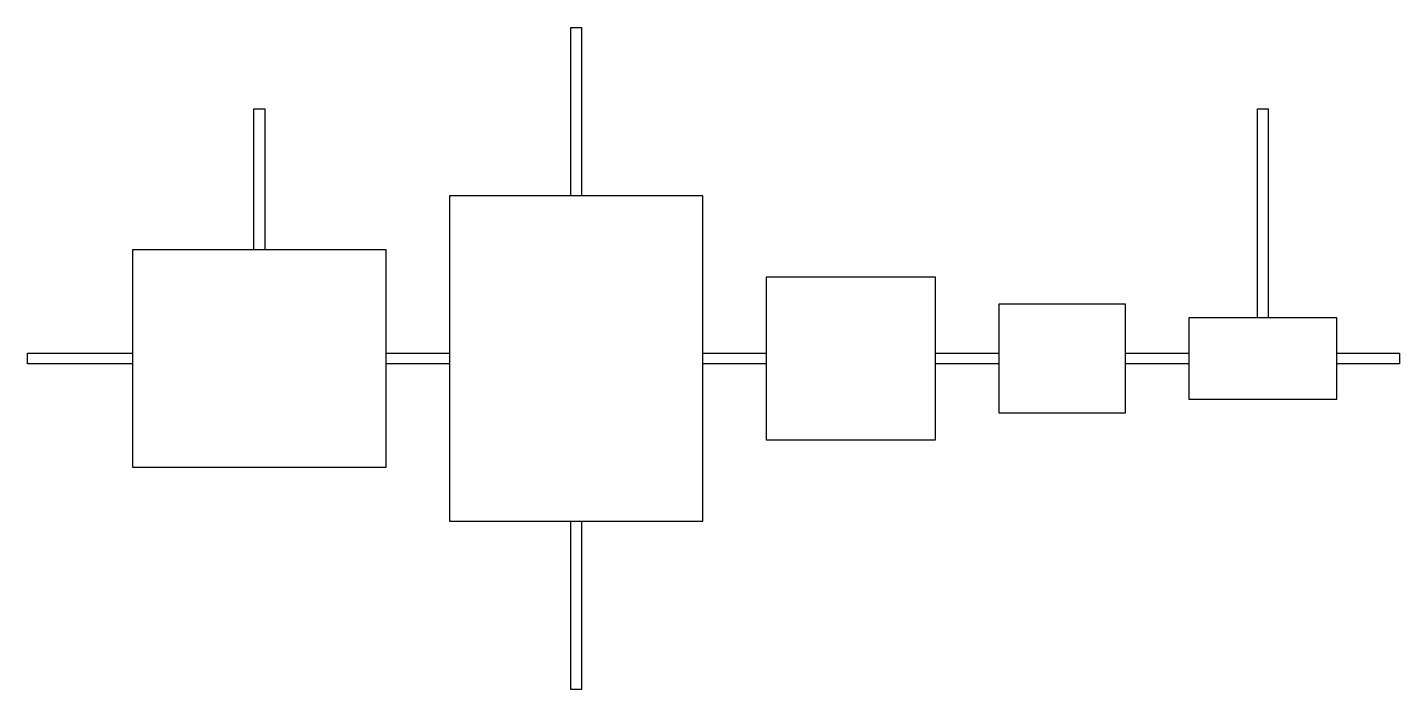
# Model space of a CAD drawing. Header units: millimetres. Extents: x 2.4 to 27.6, y 3.9 to 16.1.
import ezdxf

# ---------------------------------------------------------------- set-up
doc = ezdxf.new("R2010")
doc.units = ezdxf.units.MM
doc.layers.add('CHAMBERS', color=5, linetype='CONTINUOUS')
doc.layers.add('CHANNELS', color=3, linetype='CONTINUOUS')

msp = doc.modelspace()

# ---------------------------------------------------------------- linework, layer by layer
at = {"layer": 'CHAMBERS'}
for points in [[(10.133, 7), (14.805, 7), (14.805, 13), (10.133, 13)], [(4.293, 8), (8.965, 8), (8.965, 12), (4.293, 12)], [(15.9735, 8.5), (19.0885, 8.5), (19.0885, 11.5), (15.9735, 11.5)], [(20.256, 9), (22.592, 9), (22.592, 11), (20.256, 11)], [(23.7605, 9.25), (26.4855, 9.25), (26.4855, 10.75), (23.7605, 10.75)]]:
    msp.add_lwpolyline(points, close=True, dxfattribs=at)
at = {"layer": 'CHANNELS'}
for points in [[(12.569, 16.1), (12.569, 13), (12.369, 13), (12.369, 16.1)], [(6.729, 14.6), (6.729, 12), (6.529, 12), (6.529, 14.6)], [(25.223, 14.6), (25.223, 10.75), (25.023, 10.75), (25.023, 14.6)], [(2.357, 10.1), (4.293, 10.1), (4.293, 9.9), (2.357, 9.9)], [(8.965, 10.1), (10.133, 10.1), (10.133, 9.9), (8.965, 9.9)], [(14.805, 10.1), (15.9735, 10.1), (15.9735, 9.9), (14.805, 9.9)], [(19.0885, 10.1), (20.256, 10.1), (20.256, 9.9), (19.0885, 9.9)], [(22.592, 10.1), (23.7605, 10.1), (23.7605, 9.9), (22.592, 9.9)], [(26.4855, 10.1), (27.643, 10.1), (27.643, 9.9), (26.4855, 9.9)], [(12.569, 7), (12.569, 3.9), (12.369, 3.9), (12.369, 7)]]:
    msp.add_lwpolyline(points, close=True, dxfattribs=at)

doc.saveas('drawing.dxf')
